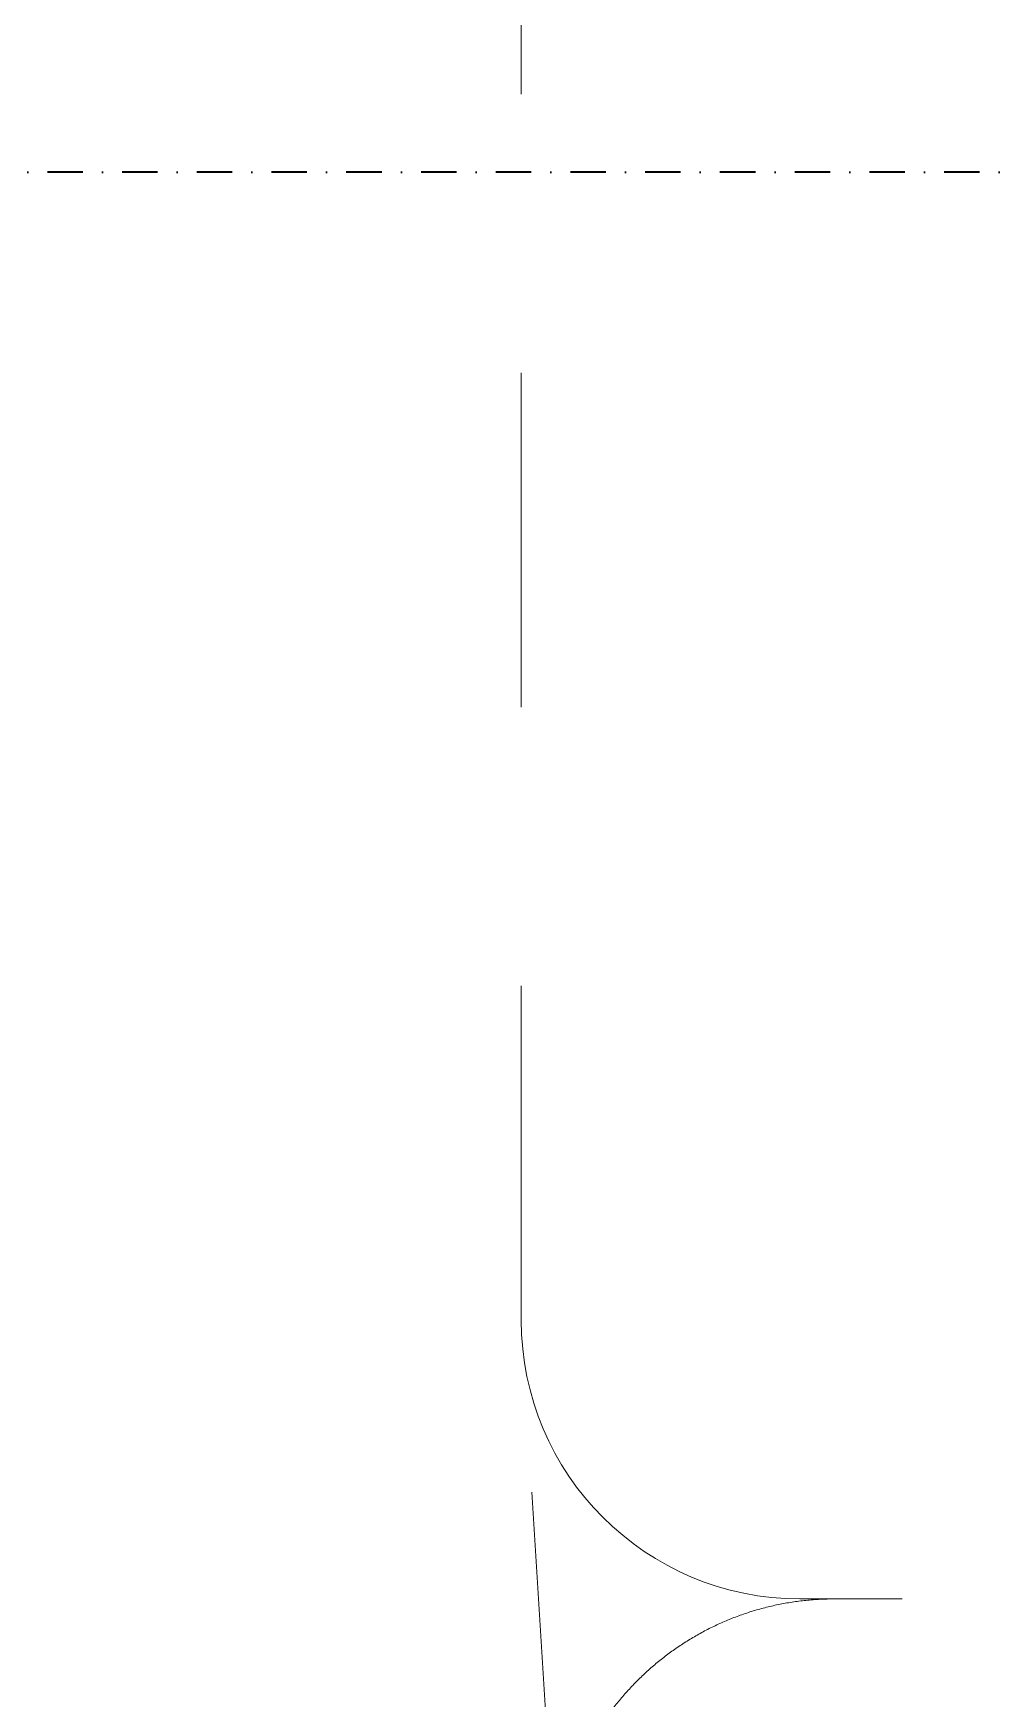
# Model space of a CAD drawing. Header units: millimetres. Extents: x 635850 to 824661, y -5878409 to -5774454.
# Drawn here: x 719391 to 723690, y -5850267 to -5842797 of the extents above; entities that cross this region are included whole.
import ezdxf

# ---------------------------------------------------------------- set-up
doc = ezdxf.new("R2010")
doc.units = ezdxf.units.MM
doc.header["$MEASUREMENT"] = 0
doc.linetypes.add('A - Long Dashed', pattern=[2750, 1500, -1250])
doc.linetypes.add('Dot & Dashed', pattern=[335.138881, 158.75, -88.194444, 0, -88.194437])
doc.layers.add('A - Ndertesa 5 - Drawing & Figure_Pen_No__249', color=7, linetype='Continuous', lineweight=13, true_color=0xe8e8e8)
doc.layers.add('Marker - Section_Pen_No__8', color=7, linetype='Continuous', lineweight=35, true_color=0xa80f02)
doc.layers.add('Marker - Section', color=7, linetype='Continuous')

# ---------------------------------------------------------------- blocks, each defined once
blk = doc.blocks.new('Cutting Plane_12', base_point=(750989.8, -5843419.8))
at = {"layer": 'Marker - Section_Pen_No__8', "color": 14, "linetype": 'Dot & Dashed', "lineweight": 35, "true_color": 0xa80f02}
blk.add_line((750789.8, -5843419.8), (711889.8, -5843419.8), dxfattribs=at)

msp = doc.modelspace()

# ---------------------------------------------------------------- linework, layer by layer
at = {"layer": 'A - Ndertesa 5 - Drawing & Figure_Pen_No__249', "color": 254, "linetype": 'A - Long Dashed', "lineweight": 13, "true_color": 0xe8e8e8, "flags": 128}
for points in [[(721579.7, -5848569.8), (721579.7, -5834653.4)], [(737038.9, -5849819.8), (722829.7, -5849819.8)]]:
    msp.add_lwpolyline(points, dxfattribs=at)
at = {"layer": 'A - Ndertesa 5 - Drawing & Figure_Pen_No__249', "color": 254, "linetype": 'Continuous', "lineweight": 13, "true_color": 0xe8e8e8, "flags": 128}
msp.add_lwpolyline([(721697.2, -5850464.7), (721627.5, -5849341)], dxfattribs=at)
at = {"layer": 'A - Ndertesa 5 - Drawing & Figure_Pen_No__249', "color": 254, "linetype": 'Continuous', "lineweight": 13, "true_color": 0xe8e8e8}
msp.add_arc((722829.7, -5848569.8), 1250, 180, 270, dxfattribs=at)
at = {"layer": 'A - Ndertesa 5 - Drawing & Figure_Pen_No__249', "color": 254, "linetype": 'A - Long Dashed', "lineweight": 13, "true_color": 0xe8e8e8}
msp.add_arc((722984.8, -5851069.8), 1250, 90, 180, dxfattribs=at)

# ---------------------------------------------------------------- block references
at = {"layer": 'Marker - Section', "color": 14, "lineweight": 35, "true_color": 0xa80f02}
msp.add_blockref('Cutting Plane_12', (750989.8, -5843419.8), dxfattribs=at)

doc.saveas('drawing.dxf')
